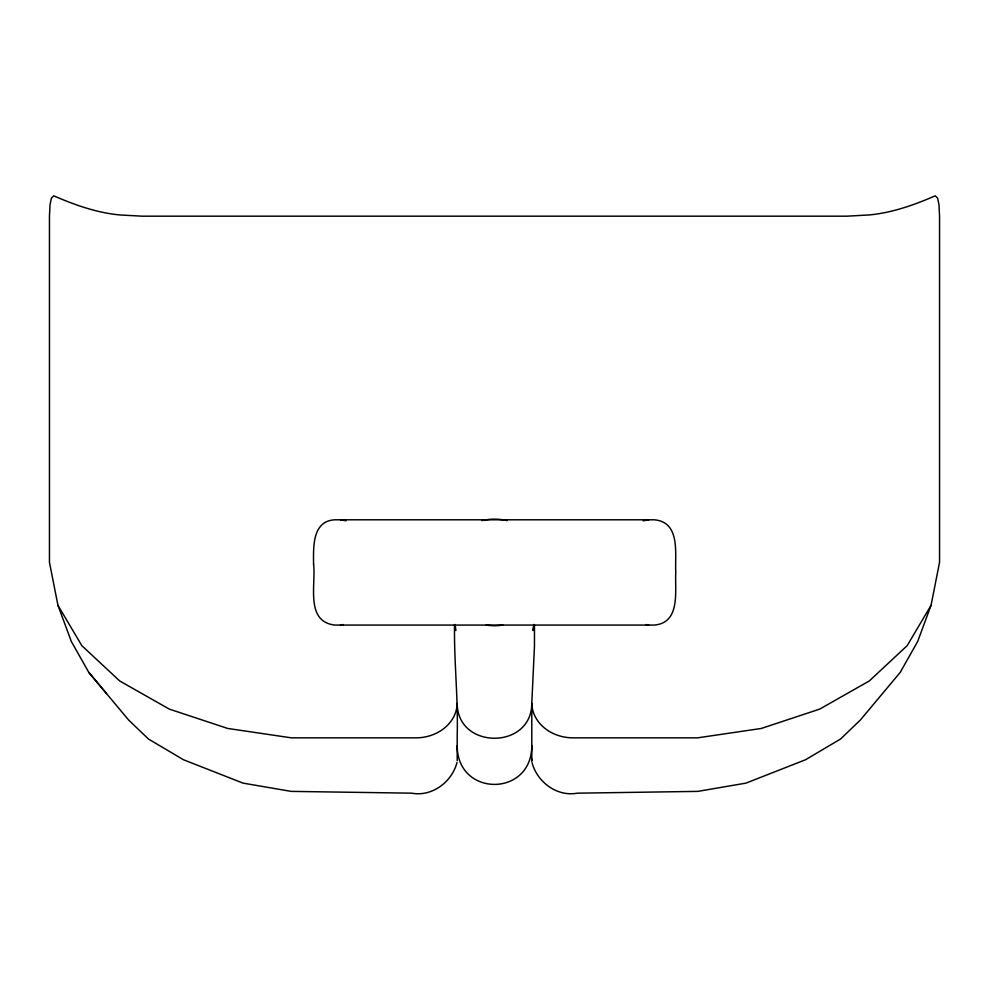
<?xml version="1.0" encoding="UTF-8"?>
<svg xmlns="http://www.w3.org/2000/svg" width="989" height="989" viewBox="0 0 989 989"><rect width="100%" height="100%" fill="white"/><g stroke="black" fill="none" stroke-linecap="round" stroke-linejoin="round"><path stroke-width="1.48" d="M457.202 760.776L457.202 734.815C458.216 698.024 453.963 661.369 454.532 624.603M531.798 760.776L531.798 758.897M531.798 745.681C531.785 797.307 457.215 797.307 457.202 745.681M533.837 624.825L533.108 630.537L533.887 624.504M532.02 762.568C537.052 781.94 556.918 796.961 577.23 793.178L697.838 791.385L745.966 783.127L805.503 759.762L840.526 739.043L860.381 720.004L900.2 672.396L917.681 641.453L931.057 605.317L939.55 562.321L939.55 216.183L938.957 204.55L937.597 198.146L935.211 195.822C914.454 204.896 892.115 212.82 869.096 214.959L846.819 216.183L142.181 216.183L119.904 214.959C96.885 212.82 74.546 204.896 53.789 195.822L51.403 198.146L50.043 204.55L49.45 216.183L49.45 562.321L57.943 605.317L71.319 641.453L88.8 672.396L128.619 720.004L148.474 739.043L183.497 759.762L243.034 783.127L291.162 791.385L411.77 793.178C432.082 796.961 451.948 781.94 456.98 762.568M931.057 605.317L907.173 645.656L869.294 680.964L819.683 709.113L761.283 728.46L697.591 737.843L572.272 737.843A41.377 35.245 0 0 1 531.798 703.377L534.468 646.163L534.468 624.603M643.209 520.82L648.821 519.794M340.463 625.073L343.27 624.566M340.463 519.794L346.076 520.82M646.015 624.566L648.821 625.073M88.8 672.396L106.515 693.561M57.943 605.317L81.827 645.656L119.706 680.964L169.317 709.113L227.717 728.46L291.409 737.843L416.728 737.843A41.377 35.245 0 0 0 457.202 703.377C457.338 749.86 531.662 749.86 531.798 703.377L531.798 761.147M455.113 624.504L455.892 630.537M502.845 625.06A53.282 53.282 0 0 1 486.155 625.06M482.051 520.622A53.282 53.282 0 0 1 506.949 520.622M313.562 564.138C316.171 584.19 304.859 621.636 334.875 625.073L654.421 625.073C680.865 622.65 674.77 590.853 675.771 572.433C674.77 554.013 680.865 522.217 654.421 519.794L334.875 519.794C311.894 520.968 313.476 547.572 313.562 564.138"/></g></svg>
